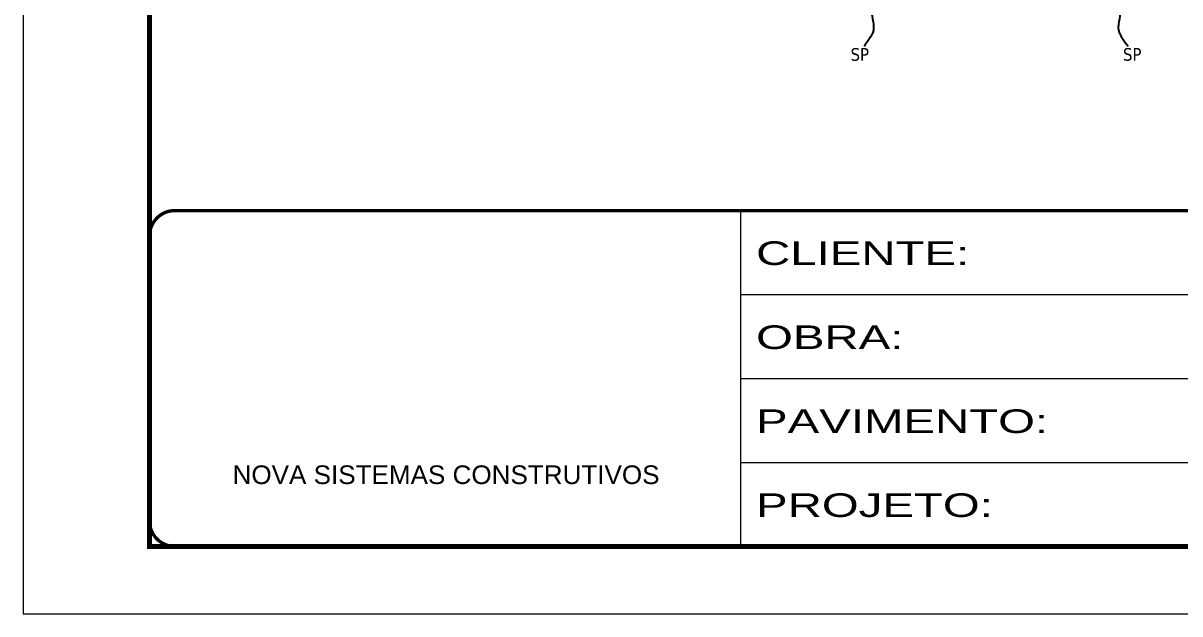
# Model space of a CAD drawing. Extents: x 28748 to 35002, y 14885 to 43501.
# Drawn here: x 30347 to 31033, y 36708 to 37058 of the extents above; entities that cross this region are included whole.
import ezdxf

# ---------------------------------------------------------------- set-up
doc = ezdxf.new("R2010")
doc.units = 0
doc.linetypes.add('CONTINUO', pattern=[0])
doc.linetypes.add('DASHED', pattern=[0.75, 0.5, -0.25])
doc.layers.add('COTA', color=241, linetype='Continuous')
doc.layers.add('texto', color=7, linetype='Continuous')
doc.layers.add('Folhas', color=255, linetype='Continuous', lineweight=9)
doc.layers.add('SARRAFO DE PRESSAO', color=251, linetype='DASHED', lineweight=9)
doc.styles.add('ARIAL', font='arial.ttf')
doc.styles.get("Standard").update_dxf_attribs({"font": 'arial.ttf'})
doc.styles.add('Tecnologia', font='')
doc.styles.get('Tecnologia').set_extended_font_data('Forgotten Futurist')
doc.dimstyles.get("Standard").update_dxf_attribs({"dimtxt": 0.18, "dimasz": 0.18, "dimexe": 0.18, "dimexo": 0.0625, "dimgap": 0.09, "dimtad": 0, "dimtih": 1, "dimtoh": 1, "dimdec": 4, "dimzin": 0, "dimdsep": 46, "dimtxsty": 'Standard', "dimcen": 0.09, "dimadec": 0, "dimazin": 0, "dimtfac": 1, "dimtdec": 4, "dimtofl": 0, "dimtmove": 0, "dimatfit": 3, "dimfxl": 1, "dimtolj": 1, "dimtzin": 0, "dimarcsym": 0})

# ---------------------------------------------------------------- blocks, each defined once
blk = doc.blocks.new('9999999999')
at = {"color": 30, "linetype": 'CONTINUO'}
for p, q in [((98564.56, 34230.21), (98564.56, 34429.45)), ((98564.56, 34379.64), (99583.98, 34379.64)), ((98564.56, 34329.83), (99487.98, 34329.83)), ((98564.56, 34280.02), (99487.98, 34280.02))]:
    blk.add_line(p, q, dxfattribs=at)
at = {"color": 30, "linetype": 'CONTINUO', "const_width": 2}
blk.add_lwpolyline([(99583.98, 34230.21), (99583.98, 34414.45, 0.414214), (99568.98, 34429.45), (98228.98, 34429.45, 0.414214), (98213.98, 34414.45), (98213.98, 34245.21, 0.414214), (98228.98, 34230.21), (99583.98, 34230.21)], format="xyb", dxfattribs=at)
at = {"layer": 'Folhas'}
blk.add_lwpolyline([(98138.98, 34190.21), (99623.98, 34190.21), (99623.98, 35240.21), (98138.98, 35240.21)], close=True, dxfattribs=at)
at = {"layer": 'Folhas', "color": 30, "const_width": 3}
blk.add_lwpolyline([(98213.98, 34230.21), (99583.98, 34230.21), (99583.98, 35200.21), (98213.98, 35200.21)], close=True, dxfattribs=at)
at = {"color": 7, "linetype": 'Continuous', "ltscale": 5, "style": 'ARIAL'}
blk.add_text('NOVA SISTEMAS CONSTRUTIVOS', height=11.0592, dxfattribs=at).set_placement((98263.19, 34267.21))
at = {"layer": 'Folhas', "color": 7, "style": 'Tecnologia', "width": 1.5}
for s, p in [('CLIENTE:', (98573.65, 34397.17)), ('OBRA:', (98573.65, 34347.31)), ('PAVIMENTO:', (98573.65, 34297.5)), ('PROJETO:', (98573.65, 34247.69))]:
    blk.add_text(s, height=14, dxfattribs=at).set_placement(p)

msp = doc.modelspace()

# ---------------------------------------------------------------- block references
at = {"layer": 'SARRAFO DE PRESSAO', "color": 6, "linetype": 'ByBlock'}
msp.add_blockref('9999999999', (-67792.14, 2517.66), dxfattribs=at)

# ---------------------------------------------------------------- texts
at = {"layer": 'texto', "color": 0, "char_height": 7.5, "attachment_point": 5}
for insert in [(30843.02, 37039.66), (31004.57, 37039.66)]:
    msp.add_mtext('{\\fTahoma|b0|i0|c0|p34;\\C4;SP}', dxfattribs=dict(at, insert=insert))

# ---------------------------------------------------------------- leaders
at = {"layer": 'COTA', "path_type": 1}
for points in [[(30865.96, 37078.97), (30850.18, 37067.14), (30851.1, 37054.13), (30845.55, 37044.35)], [(30981.62, 37078.97), (30997.41, 37067.14), (30996.48, 37054.13), (31002.04, 37044.35)]]:
    msp.add_leader(points, dimstyle='Standard', override={"dimasz": 8}, dxfattribs=at)

doc.saveas('drawing.dxf')
